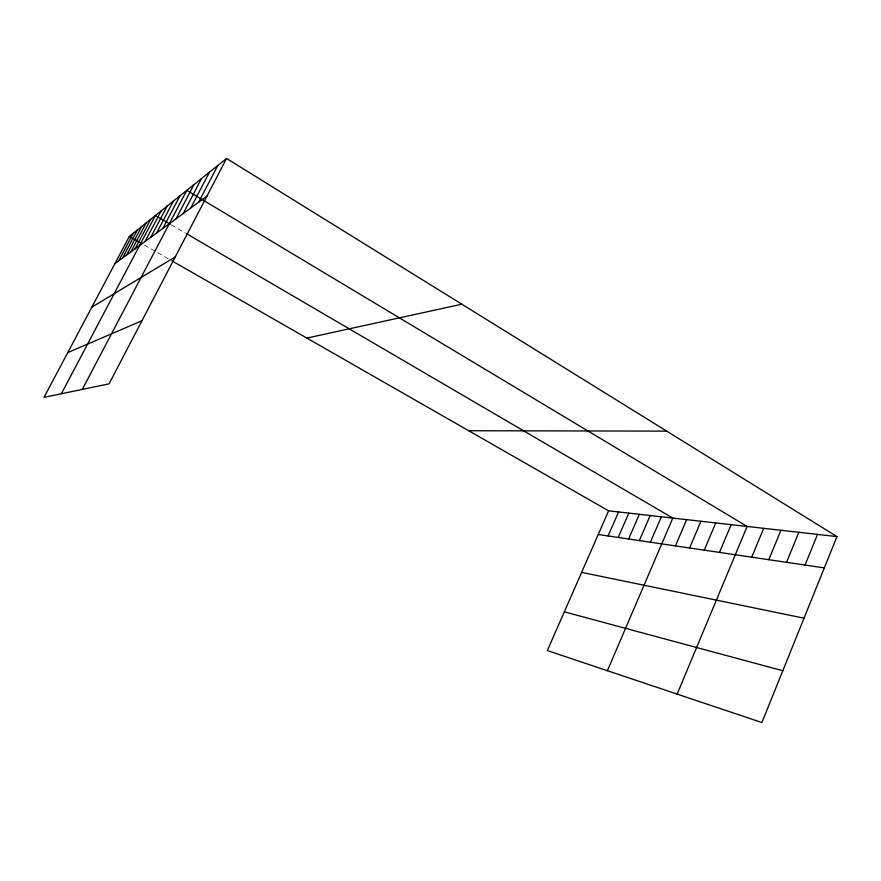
<?xml version="1.0" encoding="UTF-8"?>
<svg xmlns="http://www.w3.org/2000/svg" width="881" height="881" viewBox="0 0 881 881"><rect width="100%" height="100%" fill="white"/><g stroke="black" fill="none" stroke-linecap="round" stroke-linejoin="round"><path stroke-width="0.66" stroke-dasharray="4.41 3.3" d="M144.374 245.061L168.436 258.827M171.443 224.875L185.428 233.047"/><path stroke-width="1.32" d="M836.95 536.595L761.911 722.541L547.343 650.574L608.617 510.837L836.95 536.595L226.571 158.459L129.32 236.438L44.05 397.331L109.068 383.852L226.571 158.459M805.047 565.051L817.513 534.393M786.557 562.32L798.847 532.289M768.794 559.699L780.929 530.274M751.724 557.177L763.695 528.325M677.148 694.118L747.11 526.453L186.816 190.34L82.329 389.391M719.502 552.409L731.153 524.658M704.271 550.162L715.768 522.918M689.592 547.993L700.935 521.244M675.43 545.901L686.629 519.636M607.383 670.716L672.82 518.072L186.607 233.74M639.364 540.571L650.189 515.517M650.398 542.2L661.334 516.784M628.638 538.985L639.353 514.295M618.22 537.443L628.814 513.116M608.099 535.945L618.583 511.96M198.588 202.267L217.794 165.496M176.068 218.774L193.996 184.57M183.204 213.543L201.54 178.535M190.703 208.048L209.458 172.18M156.598 233.047L173.414 201.077M162.787 228.509L179.966 195.835M130.795 251.955L146.114 222.97M135.112 248.794L150.684 219.303M61.373 393.73L155.43 215.504L170.297 224.203M145.013 241.537L161.168 210.9M150.673 237.385L167.159 206.099M118.704 260.82L133.306 233.234M122.591 257.968L137.436 229.93M126.622 255.016L141.698 226.505M114.926 263.584L206.903 196.177M91.855 307.128L175.231 256.933M67.76 352.598L141.973 320.739M306.874 338.084L461.831 304.209M468.703 430.732L666.708 431.117M598.243 534.492L824.319 567.904M581.636 572.375L804.023 618.176M564.325 611.832L782.813 670.749M129.32 236.438L142.061 243.729M171.916 260.82L608.617 510.837"/></g></svg>
